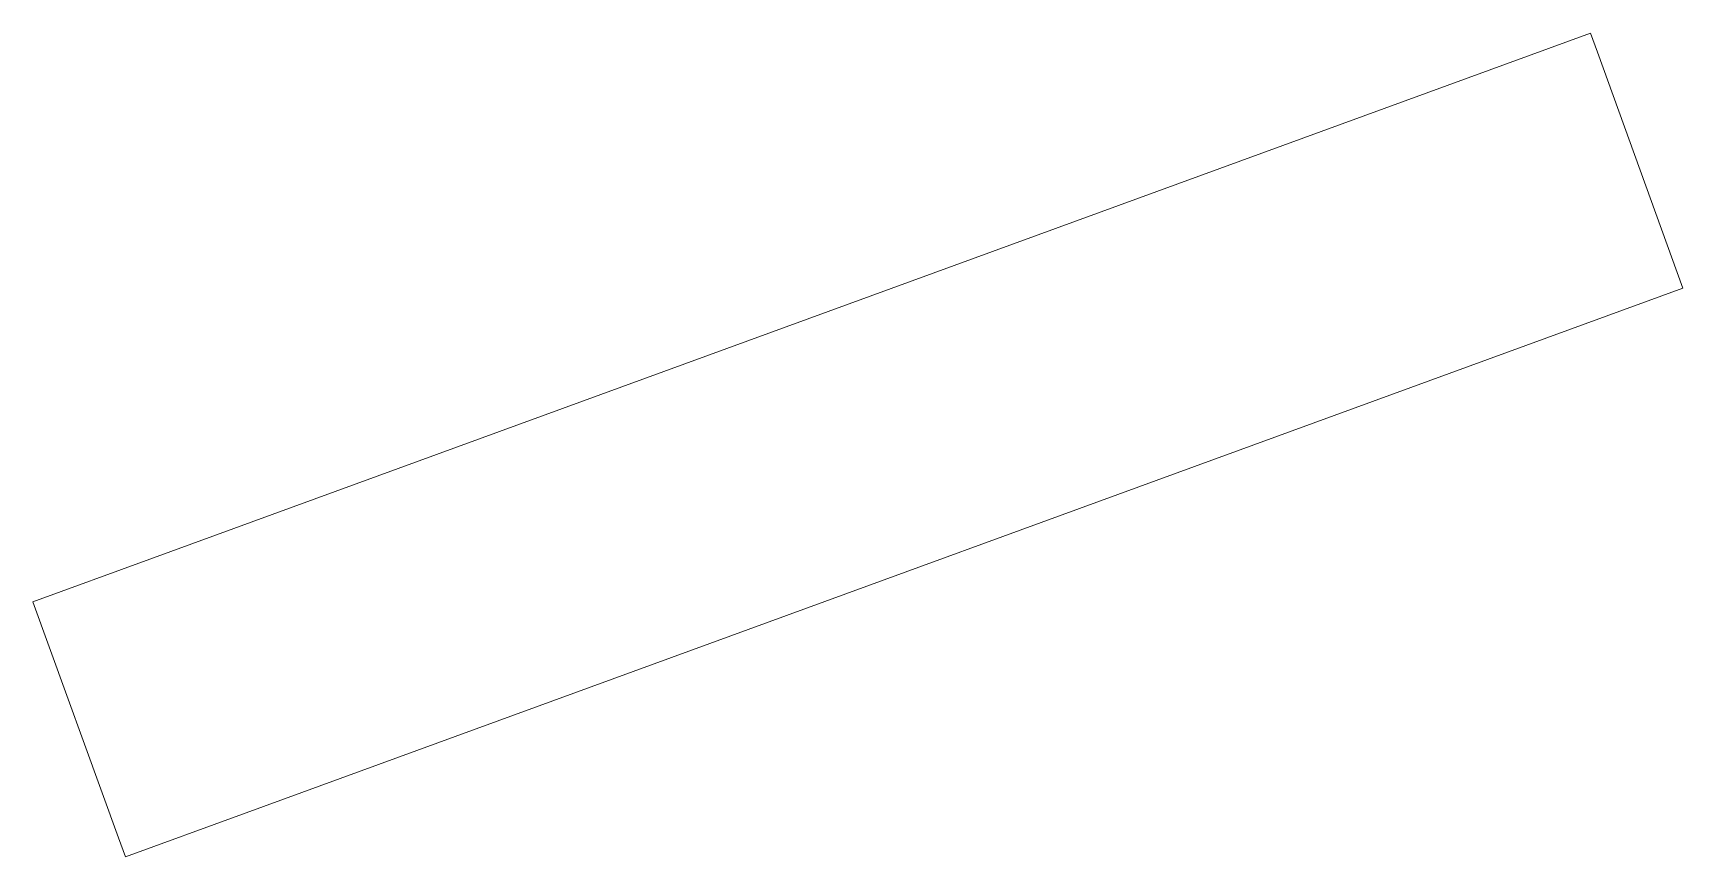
# Model space of a CAD drawing. Header units: centimetres. Extents: x -14.3 to 13.3, y -18.7 to 19.8.
# Drawn here: x -10.87 to -8.584, y -12.853 to -11.712 of the extents above; entities that cross this region are included whole.
import ezdxf

# ---------------------------------------------------------------- set-up
doc = ezdxf.new("R2010")
doc.units = ezdxf.units.CM
doc.header["$MEASUREMENT"] = 0
doc.layers.add('layer 1', color=7, linetype='Continuous')

msp = doc.modelspace()

# ---------------------------------------------------------------- linework, layer by layer
at = {"layer": 'layer 1', "lineweight": 9}
msp.add_open_spline([(-8.58357, -12.06541), (-8.58357, -12.06541), (-8.70211, -11.73854), (-8.70211, -11.73854), (-8.70211, -11.73854), (-8.70211, -11.73854), (-8.71174, -11.71197), (-8.71174, -11.71197), (-8.71174, -11.71197), (-8.71174, -11.71197), (-10.70797, -12.4408), (-10.70797, -12.4408), (-10.70797, -12.4408), (-10.70797, -12.4408), (-10.86975, -12.4999), (-10.86975, -12.4999), (-10.86975, -12.4999), (-10.86975, -12.4999), (-10.75113, -12.82678), (-10.75113, -12.82678), (-10.75113, -12.82678), (-10.75113, -12.82678), (-10.74145, -12.85339), (-10.74145, -12.85339), (-10.74145, -12.85339), (-10.74145, -12.85339), (-10.57968, -12.79426), (-10.57968, -12.79426), (-10.57968, -12.79426), (-10.57968, -12.79426), (-8.58357, -12.06541), (-8.58357, -12.06541)], degree=3, knots=[0, 0, 0, 0, 0.1111111, 0.1111111, 0.1111111, 0.1111111, 0.2222222, 0.2222222, 0.2222222, 0.2222222, 0.3333333, 0.3333333, 0.3333333, 0.3333333, 0.4444444, 0.4444444, 0.4444444, 0.4444444, 0.5555556, 0.5555556, 0.5555556, 0.5555556, 0.6666667, 0.6666667, 0.6666667, 0.6666667, 0.7777778, 0.7777778, 0.7777778, 0.7777778, 1, 1, 1, 1], dxfattribs=at)

doc.saveas('drawing.dxf')
